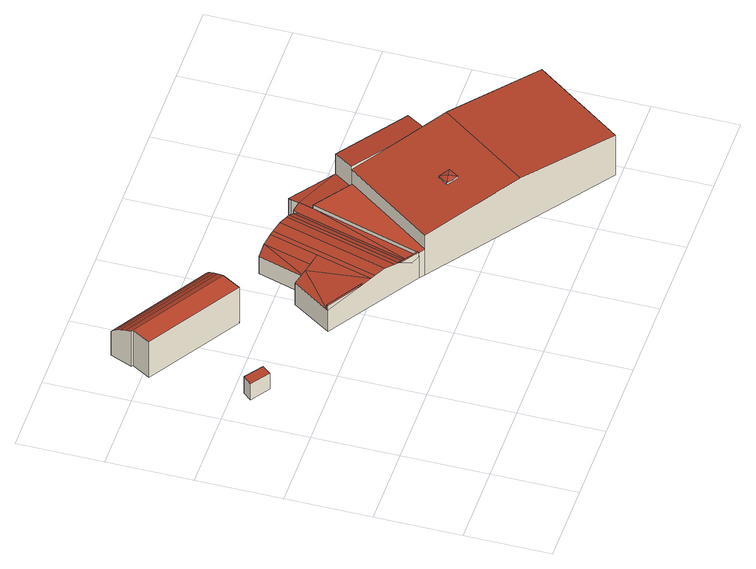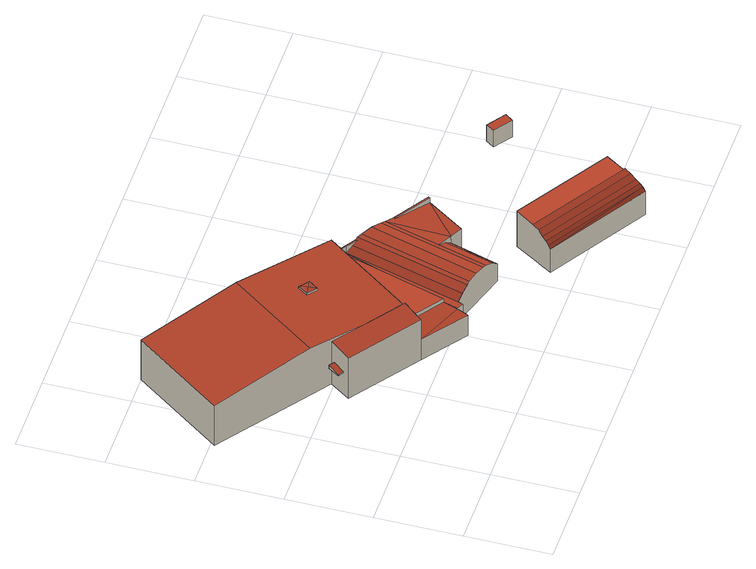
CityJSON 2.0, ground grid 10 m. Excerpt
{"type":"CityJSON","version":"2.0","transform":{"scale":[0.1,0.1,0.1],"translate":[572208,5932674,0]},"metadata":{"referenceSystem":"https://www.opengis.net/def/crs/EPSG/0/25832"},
"CityObjects":{
"building1":{"type":"Building","attributes":{"Grundfläche 2D":"3.408959","Grundhöhe NN":"3.098"},"geometry":[{"type":"Solid","lod":"3","boundaries":[[[[0,1,2,3]],[[4,5,3,2]],[[5,6,0,3]],[[6,7,1,0]],[[7,4,2,1]],[[7,6,5,4]]]],"semantics":{"surfaces":[{"type":"RoofSurface"},{"type":"WallSurface"},{"type":"GroundSurface"}],"values":[[0,1,1,1,1,2]]}}]},
"building2":{"type":"Building","attributes":{"Grundfläche 2D":"70.376487","Grundhöhe NN":"0.153"},"geometry":[{"type":"Solid","lod":"3","boundaries":[[[[8,9,10,11]],[[10,9,12,13,14]],[[12,15,16,13]],[[15,17,18,16]],[[19,20,18,17]],[[21,20,22]],[[22,20,19]],[[23,24,25,22,19,17,15,12,9,8,26,27]],[[21,22,25,28]],[[14,13,16,18,20,21,28,29]],[[10,14,29,30]],[[11,10,30,31]],[[8,11,31,26]],[[27,26,31,30,29,28,25,24,23]]]],"semantics":{"surfaces":[{"type":"RoofSurface"},{"type":"WallSurface"},{"type":"GroundSurface"}],"values":[[0,0,0,0,0,0,0,1,1,1,1,1,1,2]]}}]},
"building3":{"type":"Building","attributes":{"Grundfläche 2D":"551.839228","Grundhöhe NN":"1.266"},"children":["building3-1","building3-2","building3-3"],"geometry":[{"type":"Solid","lod":"3","boundaries":[[[[32,33,34,35,36,37,33]],[[37,38,39,40,32,33]],[[41,42,43,40,39,38]],[[41,44,45,42]],[[44,46,47,45]],[[46,48,49,47]],[[49,48,50,51,52]],[[50,53,54,51]],[[55,56,53]],[[53,56,54]],[[57,58,59]],[[60,61,52,61,57]],[[61,52,58,57]],[[51,58,52]],[[62,63,34,33,32]],[[64,65,66,67]],[[68,69,70,67,66]],[[71,72,73,68,74]],[[75,76,77,78]],[[79,80,81,34,82]],[[83,81,80]],[[84,81,83]],[[58,51,54,56]],[[34,77,76,82]],[[74,85,86,71]],[[71,86,87,80,72]],[[73,72,80,79,69]],[[69,68,73]],[[35,81,88,89,36]],[[37,36,89,90]],[[55,53,50,48,46,44,41,38,37,90,91]],[[56,55,91,92]],[[58,56,92,93,59]],[[60,57,59,93,94]],[[40,43,42,45,47,49,52,61,60,94,95,62,32]],[[34,81,35]],[[65,64,96,97]],[[68,66,65,97,85,74]],[[76,75,70,69,79,82]],[[67,70,75,98,96,64]],[[83,80,87,99]],[[84,83,99,100]],[[84,100,88,81]],[[34,63,62,78,77]],[[78,62,95,98,75]],[[91,90,89,88,100,99,87,86,85,97,96,98,95,94,93,92]]]],"semantics":{"surfaces":[{"type":"RoofSurface"},{"type":"WallSurface"},{"type":"GroundSurface"}],"values":[[0,0,0,0,0,0,0,0,0,0,0,0,0,0,0,0,0,0,0,0,0,0,1,1,1,1,1,1,1,1,1,1,1,1,1,1,1,1,1,1,1,1,1,1,1,2]]}}]},
"building3-1":{"type":"BuildingInstallation","parents":["building3"],"geometry":[{"type":"MultiSurface","lod":"3","boundaries":[[[101,102,103,61]],[[104,105,43,106,107,108]],[[62,63,107,106,78]],[[108,107,63,33]],[[39,105,104,108,33,109]],[[57,102,101]],[[103,102,57,60]],[[61,103,60]],[[32,62,78,106,43,40]]],"semantics":{"surfaces":[{"type":"RoofSurface"},{"type":"WallSurface"}],"values":[0,0,1,1,1,1,1,1,1]}}]},
"building3-2":{"type":"BuildingInstallation","parents":["building3"],"geometry":[{"type":"MultiSurface","lod":"3","boundaries":[[[110,111,112,113]],[[113,112,114]],[[115,112,111]],[[114,112,115]],[[116,117,118,111,110,113]],[[118,119,115,111]],[[119,120,114,115]],[[120,116,113,114]]],"semantics":{"surfaces":[{"type":"RoofSurface"},{"type":"WallSurface"}],"values":[0,0,0,0,1,1,1,1]}}]},
"building3-3":{"type":"BuildingInstallation","parents":["building3"],"geometry":[{"type":"MultiSurface","lod":"3","boundaries":[[[121,122,123,124]],[[125,126,124,123]],[[126,127,121,124]],[[127,128,122,121]],[[128,125,123,122]],[[128,127,126,125]]],"semantics":{"surfaces":[{"type":"RoofSurface"},{"type":"WallSurface"},{"type":"OuterCeilingSurface"}],"values":[0,1,1,1,1,2]}}]}
},
"vertices":[
[38,265,55],[17,280,55],[9,270,54],[31,255,54],[9,270,31],[31,255,31],[38,265,31],[17,280,31],
[150,325,54],[164,347,53],[54,415,53],[41,393,54],[168,354,50],[55,423,50],[52,416,53],[172,360,46],[58,430,46],[175,365,43],[60,435,43],[177,368,40],[61,439,40],[63,442,36],[179,371,36],[172,360,2],[175,365,2],[179,371,2],[150,325,2],[168,354,2],[63,442,2],[52,416,2],[54,415,2],[41,393,2],
[252,163,42],[253,165,42],[300,288,45],[305,305,45],[294,308,42],[292,302,42],[284,304,48],[246,170,48],[245,168,48],[275,307,53],[237,173,53],[239,172,51],[270,308,54],[232,176,54],[258,312,56],[221,184,56],[245,316,54],[210,191,54],[240,317,53],[224,260,53],[205,194,53],[229,321,48],[213,264,48],[219,324,38],[202,267,38],[154,229,44],[202,267,48],[184,273,44],[153,227,44],[196,200,51],[261,158,45],[262,160,45],[476,3,71],[552,108,71],[448,183,82],[372,78,82],[387,227,75],[344,258,71],[268,153,71],[441,224,72],[361,281,72],[344,258,75],[424,200,75],[268,153,50],[344,257,50],[300,288,50],[261,158,50],[344,258,45],[361,281,43],[305,305,44],[344,257,45],[310,318,43],[308,315,43],[424,200,13],[441,224,13],[361,281,13],[305,305,13],[294,308,13],[292,302,13],[219,324,13],[202,267,13],[184,273,13],[153,227,13],[261,158,13],[476,3,13],[552,108,13],[268,153,13],[310,318,13],[308,315,13],
[197,202,51],[154,229,51],[153,227,51],[246,170,51],[240,174,51],[261,158,51],[262,160,51],[253,165,51],[246,170,47],
[351,147,79],[357,143,80],[355,153,81],[345,152,79],[353,163,79],[365,155,80],[345,152,76],[351,147,77],[357,143,78],[365,155,78],[353,163,76],
[433,200,49],[442,213,46],[436,217,46],[427,205,49],[436,217,44],[427,205,44],[433,200,44],[442,213,44]
]}
